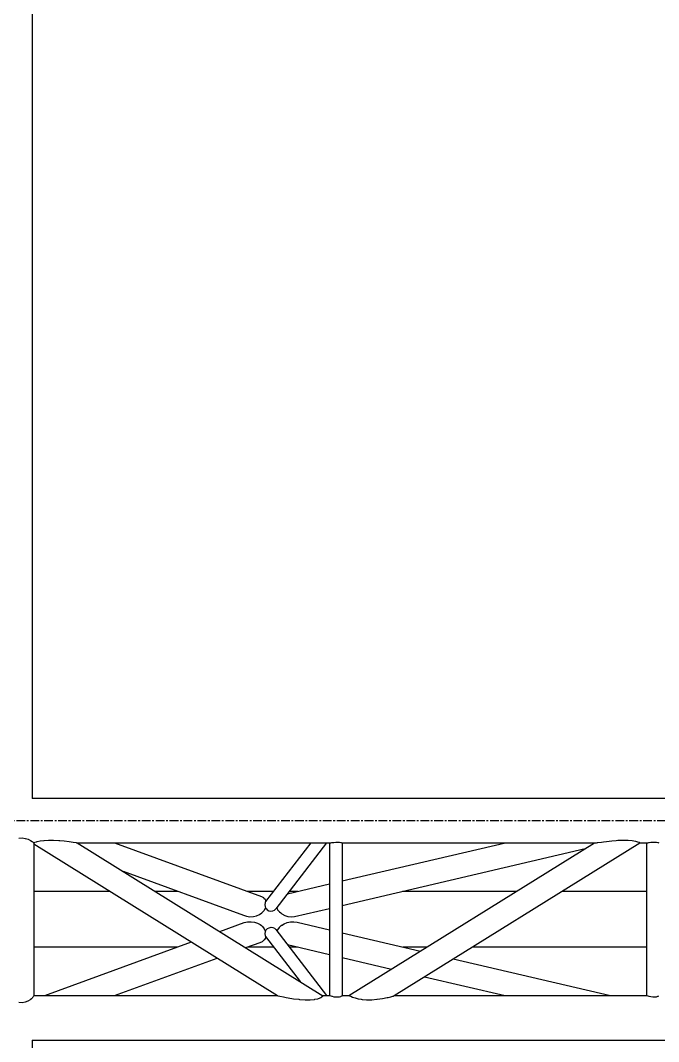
# Model space of a CAD drawing. Header units: millimetres. Extents: x 5143 to 30813, y 232 to 21408.
# Drawn here: x 25175 to 25757, y 7429 to 8360 of the extents above; entities that cross this region are included whole.
import ezdxf

# ---------------------------------------------------------------- set-up
doc = ezdxf.new("R2010")
doc.units = ezdxf.units.MM
doc.header["$LTSCALE"] = 0.25
doc.linetypes.add('CENTER', pattern=[50.8, 31.75, -6.35, 6.35, -6.35])
doc.linetypes.add('XKITLINE00', pattern=[0])

msp = doc.modelspace()

# ---------------------------------------------------------------- linework, layer by layer
at = {"color": 8, "linetype": 'XKITLINE00'}
for p, q in [((25185.79, 9070.15), (25185.79, 7650.16)), ((25185.79, 7650.57), (26261.35, 7650.57)), ((25173.61, 7614.04), (25176.65, 7614.24)), ((25176.65, 7614.24), (25179.53, 7613.81)), ((25179.53, 7613.81), (25179.65, 7613.76)), ((25179.65, 7613.76), (25182.12, 7613.08)), ((25182.12, 7613.08), (25184.28, 7611.99)), ((25184.28, 7611.99), (25184.35, 7611.93)), ((25184.35, 7611.93), (25185.91, 7611.08)), ((25185.91, 7611.08), (25186.31, 7610.66)), ((25186.31, 7610.66), (25186.92, 7610.35)), ((25186.92, 7610.35), (25187.05, 7610.12)), ((25187.05, 7610.12), (25187.26, 7609.19)), ((25187.06, 7610.06), (25188.28, 7610.43)), ((25187.26, 7609.19), (25187.26, 7470.24)), ((25187.26, 7608.92), (25409.4, 7470.6)), ((25188.28, 7610.43), (25189.8, 7610.68)), ((25189.8, 7610.68), (25190.44, 7610.95)), ((25190.44, 7610.95), (25193.16, 7611.57)), ((25193.16, 7611.57), (25196.38, 7611.96)), ((25196.38, 7611.96), (25196.67, 7612.02)), ((25196.67, 7612.02), (25200.65, 7612.38)), ((25200.65, 7612.38), (25205.27, 7612.39)), ((25205.27, 7612.39), (25210.29, 7612.06)), ((25210.29, 7612.06), (25211.09, 7611.96)), ((25211.09, 7611.96), (25215.14, 7611.61)), ((25215.14, 7611.61), (25219.64, 7611)), ((25219.64, 7611), (25221.37, 7610.68)), ((25221.37, 7610.68), (25223.3, 7610.46)), ((25223.3, 7610.46), (25225.89, 7610.02)), ((25225.89, 7610.02), (25226, 7609.99)), ((25226, 7609.99), (25226.9, 7609.95)), ((25226.33, 7609.97), (25458.09, 7609.97)), ((25226.76, 7609.97), (25226.81, 7609.95)), ((25226.9, 7609.95), (25450.99, 7470.42)), ((25261, 7609.97), (25395.07, 7560.99)), ((25439.94, 7609.97), (25398.69, 7556.22)), ((25454.31, 7609.97), (25408, 7549.64)), ((25457, 7609.97), (25457, 7470.61)), ((25457.11, 7609.97), (25457.16, 7609.92)), ((25457.16, 7609.92), (25457.28, 7609.94)), ((25457.28, 7609.94), (25458.09, 7609.97)), ((25457.5, 7609.97), (25457.52, 7609.95)), ((25458.09, 7609.97), (25459.02, 7609.99)), ((25459.02, 7609.99), (25459.35, 7610.07)), ((25459.35, 7610.07), (25460.94, 7610.28)), ((25460.94, 7610.28), (25462.7, 7610.4)), ((25462.7, 7610.4), (25464.46, 7610.41)), ((25464.46, 7610.41), (25466.05, 7610.31)), ((25466.05, 7610.31), (25467.31, 7610.11)), ((25467.31, 7610.11), (25467.65, 7609.99)), ((25467.65, 7609.99), (25468.12, 7609.97)), ((25468.12, 7609.97), (25700.28, 7609.97)), ((25468.12, 7609.97), (25468.4, 7609.94)), ((25468.4, 7575.12), (25617.3, 7609.97)), ((25468.4, 7609.94), (25468.4, 7470.47)), ((25474.72, 7470.61), (25698.54, 7609.97)), ((25515.86, 7470.52), (25739.77, 7609.94)), ((25698.7, 7609.97), (25698.74, 7609.92)), ((25698.74, 7609.92), (25699.4, 7609.95)), ((25699.4, 7609.95), (25700.96, 7609.99)), ((25700.96, 7609.99), (25701.5, 7610.09)), ((25701.5, 7610.09), (25704.98, 7610.52)), ((25704.98, 7610.52), (25706.73, 7610.68)), ((25706.73, 7610.68), (25709.45, 7611.1)), ((25709.45, 7611.1), (25714.49, 7611.68)), ((25714.49, 7611.68), (25718.18, 7611.96)), ((25718.18, 7611.96), (25719.71, 7612.13)), ((25719.71, 7612.13), (25724.8, 7612.41)), ((25724.8, 7612.41), (25729.25, 7612.35)), ((25729.25, 7612.35), (25732.86, 7611.96)), ((25732.86, 7611.96), (25735.82, 7611.49)), ((25735.82, 7611.49), (25737.8, 7610.85)), ((25737.8, 7610.85), (25738, 7610.68)), ((25738, 7610.68), (25739.16, 7610.37)), ((25739.16, 7610.37), (25739.54, 7609.99)), ((25739.54, 7609.99), (25739.71, 7609.98)), ((25739.71, 7609.98), (25739.77, 7609.94)), ((25739.72, 7609.97), (25747.18, 7609.97)), ((25746.09, 7609.97), (25746.09, 7470.61)), ((25746.19, 7609.97), (25746.25, 7609.92)), ((25746.25, 7609.92), (25746.37, 7609.93)), ((25746.37, 7609.93), (25747.18, 7609.97)), ((25746.58, 7609.97), (25746.61, 7609.95)), ((25747.18, 7609.97), (25748.11, 7610)), ((25748.11, 7610), (25748.44, 7610.07)), ((25748.44, 7610.07), (25750.03, 7610.29)), ((25750.03, 7610.29), (25751.79, 7610.41)), ((25751.79, 7610.41), (25753.55, 7610.42)), ((25753.55, 7610.42), (25755.14, 7610.32)), ((25755.14, 7610.32), (25756.4, 7610.12)), ((25756.4, 7610.12), (25756.74, 7610)), ((25756.74, 7610), (25757.21, 7609.98)), ((25468.4, 7552.75), (25689.92, 7604.6)), ((25268.81, 7583.85), (25378.4, 7543.81)), ((25418.61, 7563.46), (25457, 7572.45)), ((25187.26, 7565.67), (25256.71, 7565.67)), ((25298.01, 7565.67), (25318.56, 7565.67)), ((25382.24, 7565.67), (25405.94, 7565.67)), ((25395.07, 7560.99), (25396.89, 7559.86)), ((25396.89, 7559.86), (25397.16, 7559.53)), ((25397.16, 7559.53), (25398.25, 7558.35)), ((25420.31, 7565.67), (25428.15, 7565.67)), ((25523.62, 7565.67), (25627.39, 7565.67)), ((25668.69, 7565.67), (25746.09, 7565.67)), ((25398.2, 7555.11), (25398.06, 7553.58)), ((25398.06, 7553.58), (25398.09, 7553.35)), ((25398.09, 7553.35), (25398.25, 7551.74)), ((25398.37, 7555.48), (25398.2, 7555.11)), ((25398.25, 7558.35), (25398.95, 7556.68)), ((25398.25, 7551.74), (25398.58, 7550.69)), ((25398.56, 7550.74), (25398.31, 7550.03)), ((25398.69, 7556.22), (25398.37, 7555.48)), ((25398.58, 7550.69), (25398.63, 7550.48)), ((25398.63, 7550.48), (25398.91, 7549.99)), ((25398.95, 7556.68), (25398.98, 7556.61)), ((25408.66, 7550.5), (25409.12, 7549.85)), ((25378.4, 7543.81), (25381.34, 7542.86)), ((25381.34, 7542.86), (25384.43, 7542.43)), ((25384.43, 7542.43), (25387.51, 7542.55)), ((25387.51, 7542.55), (25390.44, 7543.21)), ((25390.44, 7543.21), (25393.06, 7544.37)), ((25393.06, 7544.37), (25395.24, 7545.98)), ((25395.28, 7546.03), (25395.24, 7545.98)), ((25397.06, 7547.88), (25395.28, 7546.03)), ((25398.17, 7549.84), (25397.06, 7547.88)), ((25398.31, 7550.03), (25398.17, 7549.84)), ((25398.91, 7549.99), (25399.07, 7549.85)), ((25399.07, 7549.85), (25400.18, 7548.74)), ((25400.18, 7548.74), (25401.76, 7547.91)), ((25401.76, 7547.91), (25403.49, 7547.57)), ((25403.49, 7547.57), (25405.22, 7547.77)), ((25405.22, 7547.77), (25406.78, 7548.48)), ((25406.78, 7548.48), (25408, 7549.64)), ((25409.12, 7549.85), (25409.66, 7548.83)), ((25409.66, 7548.83), (25411.45, 7546.8)), ((25411.45, 7546.8), (25412.49, 7546.03)), ((25412.49, 7546.03), (25413.62, 7545.05)), ((25413.62, 7545.05), (25416.12, 7543.68)), ((25416.12, 7543.68), (25418.97, 7542.79)), ((25418.97, 7542.79), (25422.01, 7542.43)), ((25422.01, 7542.43), (25425.1, 7542.61)), ((25425.1, 7542.61), (25457, 7550.08)), ((25357.01, 7528.94), (25379.23, 7537.06)), ((25379.23, 7537.06), (25382.29, 7537.76)), ((25382.29, 7537.76), (25385.43, 7537.93)), ((25385.43, 7537.93), (25388.49, 7537.56)), ((25388.49, 7537.56), (25391.32, 7536.67)), ((25391.32, 7536.67), (25393.77, 7535.29)), ((25393.77, 7535.29), (25394.83, 7534.32)), ((25394.83, 7534.32), (25395.81, 7533.53)), ((25395.81, 7533.53), (25397.38, 7531.5)), ((25399.18, 7530.52), (25400.32, 7531.64)), ((25400.32, 7531.64), (25401.9, 7532.47)), ((25401.9, 7532.47), (25403.64, 7532.8)), ((25403.64, 7532.8), (25405.37, 7532.6)), ((25405.37, 7532.6), (25406.92, 7531.89)), ((25406.92, 7531.89), (25408.14, 7530.73)), ((25411.06, 7532.68), (25409.51, 7530.54)), ((25411.06, 7532.68), (25412.94, 7534.33)), ((25413.15, 7534.56), (25412.94, 7534.33)), ((25413.15, 7534.56), (25415.49, 7536.12)), ((25415.49, 7536.12), (25418.24, 7537.24)), ((25418.24, 7537.24), (25421.26, 7537.85)), ((25421.26, 7537.85), (25424.4, 7537.91)), ((25424.4, 7537.91), (25427.49, 7537.44)), ((25427.49, 7537.44), (25457, 7530.53)), ((25397.38, 7531.5), (25397.79, 7530.51)), ((25398.45, 7522.99), (25397.38, 7521.32)), ((25397.79, 7530.51), (25398.45, 7529.32)), ((25398.12, 7527.16), (25398.08, 7526.95)), ((25398.08, 7526.95), (25398.22, 7525.41)), ((25398.28, 7528.78), (25398.12, 7527.16)), ((25398.22, 7525.41), (25398.4, 7525.03)), ((25398.49, 7529.44), (25398.28, 7528.78)), ((25398.4, 7525.03), (25398.7, 7524.3)), ((25398.59, 7523.71), (25398.45, 7522.99)), ((25399.05, 7530.4), (25398.49, 7529.44)), ((25398.76, 7524.23), (25398.59, 7523.71)), ((25398.7, 7524.3), (25430.05, 7483.46)), ((25399.05, 7530.4), (25399.18, 7530.52)), ((25408.14, 7530.73), (25454.3, 7470.57)), ((25409.51, 7530.54), (25408.98, 7529.64)), ((25468.4, 7527.86), (25539.81, 7511.14)), ((25187.26, 7514.87), (25318.53, 7514.87)), ((25197.29, 7470.57), (25330.99, 7519.43)), ((25380.58, 7514.26), (25393.73, 7519.06)), ((25382.27, 7514.87), (25405.94, 7514.87)), ((25393.73, 7519.06), (25395.83, 7520)), ((25395.83, 7520), (25396.84, 7520.88)), ((25396.84, 7520.88), (25397.38, 7521.32)), ((25418.66, 7517.02), (25457, 7508.04)), ((25420.31, 7514.87), (25427.81, 7514.87)), ((25523.88, 7514.87), (25545.8, 7514.87)), ((25587.1, 7514.87), (25746.09, 7514.87)), ((25261.03, 7470.57), (25354.56, 7504.75)), ((25468.4, 7505.37), (25513.56, 7494.8)), ((25569.82, 7504.12), (25713.11, 7470.57)), ((25543.57, 7487.77), (25617.04, 7470.57)), ((25182.12, 7465.77), (25184.28, 7467.11)), ((25184.34, 7467.18), (25184.28, 7467.11)), ((25184.34, 7467.18), (25185.91, 7468.34)), ((25186.31, 7468.9), (25185.91, 7468.34)), ((25186.31, 7468.9), (25186.92, 7469.44)), ((25187.13, 7470.06), (25186.92, 7469.44)), ((25187.26, 7470.24), (25187.13, 7470.06)), ((25187.26, 7470.57), (25409.54, 7470.57)), ((25409.4, 7470.6), (25409.44, 7470.62)), ((25409.4, 7470.6), (25409.49, 7470.6)), ((25409.44, 7470.62), (25409.81, 7470.44)), ((25409.81, 7470.44), (25411.56, 7470.06)), ((25411.56, 7470.06), (25411.59, 7470.06)), ((25411.59, 7470.06), (25414.93, 7469.31)), ((25414.93, 7469.31), (25417.44, 7468.9)), ((25417.44, 7468.9), (25419.21, 7468.51)), ((25419.21, 7468.51), (25424.24, 7467.69)), ((25424.24, 7467.69), (25428.84, 7467.18)), ((25428.84, 7467.18), (25429.45, 7467.08)), ((25429.45, 7467.08), (25434.69, 7466.66)), ((25434.69, 7466.66), (25439.34, 7466.65)), ((25439.34, 7466.65), (25443.17, 7467.06)), ((25443.17, 7467.06), (25443.58, 7467.18)), ((25443.58, 7467.18), (25446.33, 7467.66)), ((25446.33, 7467.66), (25448.56, 7468.47)), ((25448.56, 7468.47), (25449.03, 7468.9)), ((25449.03, 7468.9), (25450.05, 7469.28)), ((25450.73, 7470.02), (25450.05, 7469.28)), ((25450.99, 7470.42), (25450.71, 7470.06)), ((25450.71, 7470.06), (25450.73, 7470.02)), ((25450.74, 7470.57), (25457.21, 7470.57)), ((25457, 7470.61), (25457.16, 7470.63)), ((25457, 7470.61), (25457.2, 7470.58)), ((25457.16, 7470.63), (25457.28, 7470.51)), ((25457.28, 7470.51), (25458.09, 7470.25)), ((25458.09, 7470.25), (25459.01, 7470.08)), ((25459.01, 7470.08), (25459.35, 7469.95)), ((25459.35, 7469.95), (25460.94, 7469.58)), ((25460.94, 7469.58), (25462.7, 7469.39)), ((25462.7, 7469.39), (25464.46, 7469.37)), ((25464.46, 7469.37), (25466.05, 7469.54)), ((25466.05, 7469.54), (25467.31, 7469.88)), ((25467.31, 7469.88), (25467.64, 7470.08)), ((25467.64, 7470.08), (25468.12, 7470.21)), ((25468.12, 7470.21), (25468.4, 7470.47)), ((25468.4, 7470.57), (25475.07, 7470.57)), ((25474.72, 7470.61), (25475.02, 7470.63)), ((25474.72, 7470.61), (25474.76, 7470.57)), ((25475.02, 7470.63), (25475.23, 7470.37)), ((25475.23, 7470.37), (25476.25, 7470.09)), ((25476.25, 7470.09), (25476.38, 7469.92)), ((25476.38, 7469.92), (25478.01, 7469.2)), ((25478.01, 7469.2), (25479.05, 7468.95)), ((25479.05, 7468.95), (25480.22, 7468.37)), ((25480.22, 7468.37), (25483.1, 7467.61)), ((25483.1, 7467.61), (25485.69, 7467.24)), ((25485.69, 7467.24), (25486.66, 7467.03)), ((25486.66, 7467.03), (25490.76, 7466.69)), ((25490.76, 7466.69), (25495.44, 7466.77)), ((25495.44, 7466.77), (25500.23, 7467.24)), ((25500.23, 7467.24), (25500.47, 7467.26)), ((25500.47, 7467.26), (25505.17, 7467.88)), ((25505.17, 7467.88), (25509.54, 7468.73)), ((25509.54, 7468.73), (25510.35, 7468.95)), ((25510.35, 7468.95), (25512.87, 7469.47)), ((25512.87, 7469.47), (25514.84, 7470.09)), ((25514.84, 7470.09), (25515.13, 7470.15)), ((25515.13, 7470.15), (25515.86, 7470.52)), ((25515.95, 7470.57), (25746.31, 7470.57)), ((25746.09, 7470.61), (25746.25, 7470.63)), ((25746.09, 7470.61), (25746.3, 7470.58)), ((25746.25, 7470.63), (25746.37, 7470.52)), ((25746.37, 7470.52), (25747.18, 7470.26)), ((25747.18, 7470.26), (25748.1, 7470.09)), ((25748.1, 7470.09), (25748.44, 7469.96)), ((25748.44, 7469.96), (25750.03, 7469.6)), ((25750.03, 7469.6), (25751.79, 7469.41)), ((25751.79, 7469.41), (25753.55, 7469.39)), ((25753.55, 7469.39), (25755.14, 7469.56)), ((25755.14, 7469.56), (25756.4, 7469.9)), ((25756.4, 7469.9), (25756.73, 7470.09)), ((25756.73, 7470.09), (25757.21, 7470.22)), ((25173.61, 7464.6), (25176.65, 7464.38)), ((25176.65, 7464.38), (25179.53, 7464.88)), ((25179.53, 7464.88), (25179.64, 7464.93)), ((25179.64, 7464.93), (25182.12, 7465.77)), ((25185.79, 7430.06), (25185.79, 6009.99)), ((25185.79, 7429.97), (26261.35, 7429.97))]:
    msp.add_line(p, q, dxfattribs=at)
at = {"color": 8, "linetype": 'CENTER'}
msp.add_line((24815.89, 7630.27), (26261.35, 7630.27), dxfattribs=at)

doc.saveas('drawing.dxf')
